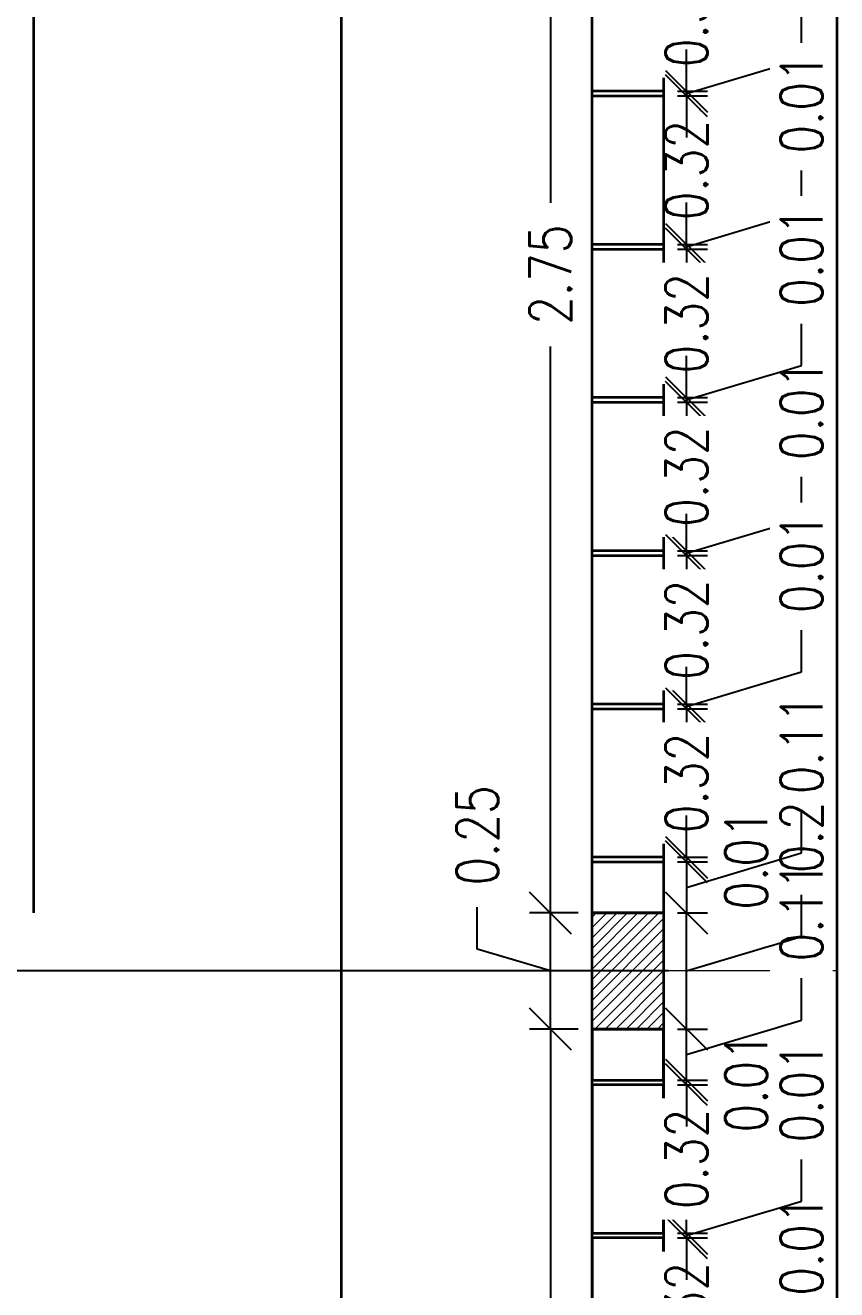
# Model space of a CAD drawing. Header units: metres. Extents: x 45 to 666, y -23 to 325.
# Drawn here: x 203.082 to 204.83, y 66.684 to 69.408 of the extents above; entities that cross this region are included whole.
import ezdxf

# ---------------------------------------------------------------- set-up
doc = ezdxf.new("R2010")
doc.units = ezdxf.units.M
doc.header["$LTSCALE"] = 5
doc.header["$MEASUREMENT"] = 0
doc.layers.get('0').update_dxf_attribs({"color": 30})
doc.layers.get('DEFPOINTS').update_dxf_attribs({"color": 210})
for name, color, linetype, lineweight in [('A-ANNO-DIMS', 3, 'Continuous', 18), ('A-ANNO-NOTE', 7, 'Continuous', 35), ('A-ANNO-SYMB', 3, 'Continuous', 18), ('A-WALL-FULL', 7, 'Continuous', 35), ('A-WALL-FULL-EXTR', 7, 'Continuous', 35), ('A-WALL-PATT', 8, 'Continuous', 18)]:
    doc.layers.add(name, color=color, linetype=linetype, lineweight=lineweight)
doc.styles.add('E-ROMANS', font='romans.shx', dxfattribs={"width": 0.8})
doc.dimstyles.new('E-0050_TICK_18', dxfattribs={"dimscale": 0.001, "dimtxt": 90, "dimasz": 90, "dimexe": 45, "dimexo": 30, "dimgap": 45, "dimtad": 0, "dimzin": 0, "dimdsep": 46, "dimtxsty": 'E-ROMANS', "dimblk": 'OBLIQUE', "dimcen": 45, "dimclrd": 256, "dimclre": 256, "dimclrt": 256, "dimadec": 0, "dimazin": 0, "dimtfac": 1, "dimtmove": 1, "dimatfit": 3, "dimldrblk": 'OPEN90', "dimfxl": 1, "dimtfill": 1, "dimtolj": 1, "dimtzin": 0, "dimarcsym": 0})

# ---------------------------------------------------------------- blocks, each defined once
blk = doc.blocks.new('_Oblique')
at = {"color": 0, "linetype": 'ByBlock', "lineweight": -2}
blk.add_line((-0.5, -0.5), (0.5, 0.5), dxfattribs=at)
blk = doc.blocks.new('*D307')
at = {"layer": 'A-ANNO-DIMS', "lineweight": -2, "transparency": 16777216}
for p, q in [((204.4675, 70.3709), (202.1125, 70.3709)), ((202.1575, 70.3709), (202.1575, 69.0256)), ((202.1575, 67.3709), (202.1575, 68.7161)), ((204.4675, 67.3709), (202.1125, 67.3709))]:
    blk.add_line(p, q, dxfattribs=at)
at = {"layer": 'DEFPOINTS', "color": 0, "transparency": 16777216}
for p in [(204.4975, 70.3709), (202.1575, 67.3709), (204.4975, 67.3709)]:
    blk.add_point(p, dxfattribs=at)
at = {"layer": 'A-ANNO-DIMS', "lineweight": -2, "transparency": 16777216, "xscale": 0.09, "yscale": 0.09, "zscale": 0.09}
for p, rotation in [((202.1575, 70.3709), 90), ((202.1575, 67.3709), 270)]:
    blk.add_blockref('_Oblique', p, dxfattribs=dict(at, rotation=rotation))
at = {"layer": 'A-ANNO-DIMS', "transparency": 16777216, "insert": (202.1575, 68.8709), "char_height": 0.09, "attachment_point": 5, "rotation": 90, "style": 'E-ROMANS', "bg_fill": 3, "box_fill_scale": 1.25, "bg_fill_color": 256, "bg_fill_true_color": 13158600, "bg_fill_transparency": 0}
blk.add_mtext('\\A1;3.00', dxfattribs=at)
blk = doc.blocks.new('_Open90')
at = {"color": 0, "linetype": 'ByBlock', "lineweight": -2}
for p, q in [((-0.5, 0.5), (0, 0)), ((0, 0), (-1, 0)), ((0, 0), (-0.5, -0.5))]:
    blk.add_line(p, q, dxfattribs=at)
blk = doc.blocks.new('*D308')
at = {"layer": 'A-ANNO-DIMS', "lineweight": -2, "transparency": 16777216}
for p, q in [((204.4675, 67.3709), (202.1125, 67.3709)), ((202.1575, 67.3709), (202.1575, 66.0256)), ((202.1575, 64.3709), (202.1575, 65.7161)), ((204.4675, 64.3709), (202.1125, 64.3709))]:
    blk.add_line(p, q, dxfattribs=at)
at = {"layer": 'DEFPOINTS', "color": 0, "transparency": 16777216}
for p in [(204.4975, 67.3709), (202.1575, 64.3709), (204.4975, 64.3709)]:
    blk.add_point(p, dxfattribs=at)
at = {"layer": 'A-ANNO-DIMS', "lineweight": -2, "transparency": 16777216, "xscale": 0.09, "yscale": 0.09, "zscale": 0.09}
for p, rotation in [((202.1575, 67.3709), 90), ((202.1575, 64.3709), 270)]:
    blk.add_blockref('_Oblique', p, dxfattribs=dict(at, rotation=rotation))
at = {"layer": 'A-ANNO-DIMS', "transparency": 16777216, "insert": (202.1575, 65.8709), "char_height": 0.09, "attachment_point": 5, "rotation": 90, "style": 'E-ROMANS', "bg_fill": 3, "box_fill_scale": 1.25, "bg_fill_color": 256, "bg_fill_true_color": 13158600, "bg_fill_transparency": 0}
blk.add_mtext('\\A1;3.00', dxfattribs=at)
blk = doc.blocks.new('*D315')
at = {"layer": 'A-ANNO-DIMS', "lineweight": -2, "transparency": 16777216}
for p, q in [((204.2729, 67.2459), (204.1681, 67.2459)), ((204.2131, 67.2459), (204.2131, 66.0256)), ((204.2131, 64.4959), (204.2131, 65.7161)), ((204.2729, 64.4959), (204.1681, 64.4959))]:
    blk.add_line(p, q, dxfattribs=at)
at = {"layer": 'DEFPOINTS', "color": 0, "transparency": 16777216}
for p in [(204.2131, 67.2459), (204.3029, 67.2459), (204.3029, 64.4959)]:
    blk.add_point(p, dxfattribs=at)
at = {"layer": 'A-ANNO-DIMS', "lineweight": -2, "transparency": 16777216, "xscale": 0.09, "yscale": 0.09, "zscale": 0.09}
for p, rotation in [((204.2131, 67.2459), 90), ((204.2131, 64.4959), 270)]:
    blk.add_blockref('_Oblique', p, dxfattribs=dict(at, rotation=rotation))
at = {"layer": 'A-ANNO-DIMS', "transparency": 16777216, "insert": (204.2131, 65.8709), "char_height": 0.09, "attachment_point": 5, "rotation": 90, "style": 'E-ROMANS', "bg_fill": 3, "box_fill_scale": 1.25, "bg_fill_color": 256, "bg_fill_true_color": 13158600, "bg_fill_transparency": 0}
blk.add_mtext('\\A1;2.75', dxfattribs=at)
blk = doc.blocks.new('*D316')
at = {"layer": 'A-ANNO-DIMS', "lineweight": -2, "transparency": 16777216}
for p, q in [((204.0556, 67.4181), (204.0556, 67.5081)), ((204.2729, 67.4959), (204.1681, 67.4959)), ((204.2131, 67.2459), (204.2131, 67.4959)), ((204.2131, 67.3709), (204.0556, 67.4181)), ((204.2729, 67.2459), (204.1681, 67.2459))]:
    blk.add_line(p, q, dxfattribs=at)
at = {"layer": 'DEFPOINTS', "color": 0, "transparency": 16777216}
for p in [(204.2131, 67.4959), (204.3029, 67.4959), (204.3029, 67.2459)]:
    blk.add_point(p, dxfattribs=at)
at = {"layer": 'A-ANNO-DIMS', "lineweight": -2, "transparency": 16777216, "xscale": 0.09, "yscale": 0.09, "zscale": 0.09}
for p, rotation in [((204.2131, 67.4959), 90), ((204.2131, 67.2459), 270)]:
    blk.add_blockref('_Oblique', p, dxfattribs=dict(at, rotation=rotation))
at = {"layer": 'A-ANNO-DIMS', "transparency": 16777216, "insert": (204.0556, 67.6628), "char_height": 0.09, "attachment_point": 5, "rotation": 90, "style": 'E-ROMANS', "bg_fill": 3, "box_fill_scale": 1.25, "bg_fill_color": 256, "bg_fill_true_color": 13158600, "bg_fill_transparency": 0}
blk.add_mtext('\\A1;0.25', dxfattribs=at)
blk = doc.blocks.new('*D317')
at = {"layer": 'A-ANNO-DIMS', "lineweight": -2, "transparency": 16777216}
for p, q in [((204.2729, 70.2459), (204.1681, 70.2459)), ((204.2131, 70.2459), (204.2131, 69.0256)), ((204.2131, 67.4959), (204.2131, 68.7161)), ((204.2729, 67.4959), (204.1681, 67.4959))]:
    blk.add_line(p, q, dxfattribs=at)
at = {"layer": 'DEFPOINTS', "color": 0, "transparency": 16777216}
for p in [(204.2131, 70.2459), (204.3029, 70.2459), (204.3029, 67.4959)]:
    blk.add_point(p, dxfattribs=at)
at = {"layer": 'A-ANNO-DIMS', "lineweight": -2, "transparency": 16777216, "xscale": 0.09, "yscale": 0.09, "zscale": 0.09}
for p, rotation in [((204.2131, 70.2459), 90), ((204.2131, 67.4959), 270)]:
    blk.add_blockref('_Oblique', p, dxfattribs=dict(at, rotation=rotation))
at = {"layer": 'A-ANNO-DIMS', "transparency": 16777216, "insert": (204.2131, 68.8709), "char_height": 0.09, "attachment_point": 5, "rotation": 90, "style": 'E-ROMANS', "bg_fill": 3, "box_fill_scale": 1.25, "bg_fill_color": 256, "bg_fill_true_color": 13158600, "bg_fill_transparency": 0}
blk.add_mtext('\\A1;2.75', dxfattribs=at)
blk = doc.blocks.new('*D320')
at = {"layer": 'A-ANNO-DIMS', "lineweight": -2, "transparency": 16777216}
for p, q in [((204.5062, 69.2559), (204.5062, 69.3459)), ((204.4869, 69.2559), (204.5512, 69.2559)), ((204.5062, 69.2559), (204.5062, 69.2506)), ((204.4869, 68.9359), (204.5512, 68.9359)), ((204.5062, 68.9359), (204.5062, 68.9411)), ((204.5062, 68.9359), (204.5062, 68.8459))]:
    blk.add_line(p, q, dxfattribs=at)
at = {"layer": 'DEFPOINTS', "color": 0, "transparency": 16777216}
for p in [(204.4569, 69.2559), (204.4569, 68.9359), (204.5062, 68.9359)]:
    blk.add_point(p, dxfattribs=at)
at = {"layer": 'A-ANNO-DIMS', "lineweight": -2, "transparency": 16777216, "xscale": 0.09, "yscale": 0.09, "zscale": 0.09}
for p, rotation in [((204.5062, 69.2559), 270), ((204.5062, 68.9359), 90)]:
    blk.add_blockref('_Oblique', p, dxfattribs=dict(at, rotation=rotation))
at = {"layer": 'A-ANNO-DIMS', "transparency": 16777216, "insert": (204.5062, 69.0959), "char_height": 0.09, "attachment_point": 5, "rotation": 90, "style": 'E-ROMANS', "bg_fill": 3, "box_fill_scale": 1.25, "bg_fill_color": 256, "bg_fill_true_color": 13158600, "bg_fill_transparency": 0}
blk.add_mtext('\\A1;0.32', dxfattribs=at)
blk = doc.blocks.new('*D696')
at = {"layer": 'A-ANNO-DIMS', "lineweight": -2, "transparency": 16777216}
for p, q in [((204.7537, 66.5451), (204.7537, 66.6351)), ((204.5062, 66.4759), (204.5062, 66.5659)), ((204.5062, 66.4709), (204.7537, 66.5451)), ((204.4869, 66.4759), (204.5512, 66.4759)), ((204.4869, 66.4659), (204.5512, 66.4659)), ((204.5062, 66.4659), (204.5062, 66.4759)), ((204.5062, 66.4659), (204.5062, 66.4759)), ((204.5062, 66.4659), (204.5062, 66.3759))]:
    blk.add_line(p, q, dxfattribs=at)
at = {"layer": 'DEFPOINTS', "color": 0, "transparency": 16777216}
for p in [(204.4569, 66.4759), (204.4569, 66.4659), (204.5062, 66.4759)]:
    blk.add_point(p, dxfattribs=at)
at = {"layer": 'A-ANNO-DIMS', "lineweight": -2, "transparency": 16777216, "xscale": 0.09, "yscale": 0.09, "zscale": 0.09}
for p, rotation in [((204.5062, 66.4759), 270), ((204.5062, 66.4659), 90)]:
    blk.add_blockref('_Oblique', p, dxfattribs=dict(at, rotation=rotation))
at = {"layer": 'A-ANNO-DIMS', "transparency": 16777216, "insert": (204.7537, 66.7795), "char_height": 0.09, "attachment_point": 5, "rotation": 90, "style": 'E-ROMANS', "bg_fill": 3, "box_fill_scale": 1.25, "bg_fill_color": 256, "bg_fill_true_color": 13158600, "bg_fill_transparency": 0}
blk.add_mtext('\\A1;0.01', dxfattribs=at)
blk = doc.blocks.new('*D697')
at = {"layer": 'A-ANNO-DIMS', "lineweight": -2, "transparency": 16777216}
for p, q in [((204.5062, 66.7959), (204.5062, 66.8859)), ((204.4869, 66.7959), (204.5512, 66.7959)), ((204.5062, 66.7959), (204.5062, 66.7906)), ((204.4869, 66.4759), (204.5512, 66.4759)), ((204.5062, 66.4759), (204.5062, 66.4811)), ((204.5062, 66.4759), (204.5062, 66.3859))]:
    blk.add_line(p, q, dxfattribs=at)
at = {"layer": 'DEFPOINTS', "color": 0, "transparency": 16777216}
for p in [(204.4569, 66.7959), (204.5062, 66.7959), (204.4569, 66.4759)]:
    blk.add_point(p, dxfattribs=at)
at = {"layer": 'A-ANNO-DIMS', "lineweight": -2, "transparency": 16777216, "xscale": 0.09, "yscale": 0.09, "zscale": 0.09}
for p, rotation in [((204.5062, 66.7959), 270), ((204.5062, 66.4759), 90)]:
    blk.add_blockref('_Oblique', p, dxfattribs=dict(at, rotation=rotation))
at = {"layer": 'A-ANNO-DIMS', "transparency": 16777216, "insert": (204.5062, 66.6359), "char_height": 0.09, "attachment_point": 5, "rotation": 90, "style": 'E-ROMANS', "bg_fill": 3, "box_fill_scale": 1.25, "bg_fill_color": 256, "bg_fill_true_color": 13158600, "bg_fill_transparency": 0}
blk.add_mtext('\\A1;0.32', dxfattribs=at)
blk = doc.blocks.new('*D698')
at = {"layer": 'A-ANNO-DIMS', "lineweight": -2, "transparency": 16777216}
for p, q in [((204.7537, 66.8751), (204.7537, 66.9651)), ((204.5062, 66.8059), (204.5062, 66.8959)), ((204.5062, 66.8009), (204.7537, 66.8751)), ((204.4869, 66.8059), (204.5512, 66.8059)), ((204.4869, 66.7959), (204.5512, 66.7959)), ((204.5062, 66.7959), (204.5062, 66.8059)), ((204.5062, 66.7959), (204.5062, 66.8059)), ((204.5062, 66.7959), (204.5062, 66.7059))]:
    blk.add_line(p, q, dxfattribs=at)
at = {"layer": 'DEFPOINTS', "color": 0, "transparency": 16777216}
for p in [(204.4569, 66.8059), (204.4569, 66.7959), (204.5062, 66.8059)]:
    blk.add_point(p, dxfattribs=at)
at = {"layer": 'A-ANNO-DIMS', "lineweight": -2, "transparency": 16777216, "xscale": 0.09, "yscale": 0.09, "zscale": 0.09}
for p, rotation in [((204.5062, 66.8059), 270), ((204.5062, 66.7959), 90)]:
    blk.add_blockref('_Oblique', p, dxfattribs=dict(at, rotation=rotation))
at = {"layer": 'A-ANNO-DIMS', "transparency": 16777216, "insert": (204.7537, 67.1095), "char_height": 0.09, "attachment_point": 5, "rotation": 90, "style": 'E-ROMANS', "bg_fill": 3, "box_fill_scale": 1.25, "bg_fill_color": 256, "bg_fill_true_color": 13158600, "bg_fill_transparency": 0}
blk.add_mtext('\\A1;0.01', dxfattribs=at)
blk = doc.blocks.new('*D699')
at = {"layer": 'A-ANNO-DIMS', "lineweight": -2, "transparency": 16777216}
for p, q in [((204.5062, 67.1259), (204.5062, 67.2159)), ((204.4869, 67.1259), (204.5512, 67.1259)), ((204.5062, 67.1259), (204.5062, 67.1206)), ((204.5062, 66.8059), (204.5062, 66.8111)), ((204.4869, 66.8059), (204.5512, 66.8059)), ((204.5062, 66.8059), (204.5062, 66.7159))]:
    blk.add_line(p, q, dxfattribs=at)
at = {"layer": 'DEFPOINTS', "color": 0, "transparency": 16777216}
for p in [(204.4569, 67.1259), (204.5062, 67.1259), (204.4569, 66.8059)]:
    blk.add_point(p, dxfattribs=at)
at = {"layer": 'A-ANNO-DIMS', "lineweight": -2, "transparency": 16777216, "xscale": 0.09, "yscale": 0.09, "zscale": 0.09}
for p, rotation in [((204.5062, 67.1259), 270), ((204.5062, 66.8059), 90)]:
    blk.add_blockref('_Oblique', p, dxfattribs=dict(at, rotation=rotation))
at = {"layer": 'A-ANNO-DIMS', "transparency": 16777216, "insert": (204.5062, 66.9659), "char_height": 0.09, "attachment_point": 5, "rotation": 90, "style": 'E-ROMANS', "bg_fill": 3, "box_fill_scale": 1.25, "bg_fill_color": 256, "bg_fill_true_color": 13158600, "bg_fill_transparency": 0}
blk.add_mtext('\\A1;0.32', dxfattribs=at)
blk = doc.blocks.new('*D700')
at = {"layer": 'A-ANNO-DIMS', "lineweight": -2, "transparency": 16777216}
for p, q in [((204.5062, 67.1359), (204.5062, 67.2259)), ((204.4869, 67.1359), (204.5512, 67.1359)), ((204.4869, 67.1259), (204.5512, 67.1259)), ((204.5062, 67.1259), (204.5062, 67.1359)), ((204.5062, 67.1259), (204.5062, 67.0359))]:
    blk.add_line(p, q, dxfattribs=at)
at = {"layer": 'DEFPOINTS', "color": 0, "transparency": 16777216}
for p in [(204.4569, 67.1359), (204.4569, 67.1259), (204.5062, 67.1359)]:
    blk.add_point(p, dxfattribs=at)
at = {"layer": 'A-ANNO-DIMS', "lineweight": -2, "transparency": 16777216, "xscale": 0.09, "yscale": 0.09, "zscale": 0.09}
for p, rotation in [((204.5062, 67.1359), 270), ((204.5062, 67.1259), 90)]:
    blk.add_blockref('_Oblique', p, dxfattribs=dict(at, rotation=rotation))
at = {"layer": 'A-ANNO-DIMS', "transparency": 16777216, "insert": (204.6347, 67.1309), "char_height": 0.09, "attachment_point": 5, "rotation": 90, "style": 'E-ROMANS', "bg_fill": 3, "box_fill_scale": 1.25, "bg_fill_color": 256, "bg_fill_true_color": 13158600, "bg_fill_transparency": 0}
blk.add_mtext('\\A1;0.01', dxfattribs=at)
blk = doc.blocks.new('*D701')
at = {"layer": 'A-ANNO-DIMS', "lineweight": -2, "transparency": 16777216}
for p, q in [((204.7537, 67.2651), (204.7537, 67.3551)), ((204.5062, 67.1909), (204.7537, 67.2651)), ((204.4869, 67.2459), (204.5512, 67.2459)), ((204.5062, 67.1359), (204.5062, 67.2459)), ((204.4869, 67.1359), (204.5512, 67.1359))]:
    blk.add_line(p, q, dxfattribs=at)
at = {"layer": 'DEFPOINTS', "color": 0, "transparency": 16777216}
for p in [(204.4569, 67.2459), (204.5062, 67.2459), (204.4569, 67.1359)]:
    blk.add_point(p, dxfattribs=at)
at = {"layer": 'A-ANNO-DIMS', "lineweight": -2, "transparency": 16777216, "xscale": 0.09, "yscale": 0.09, "zscale": 0.09}
for p, rotation in [((204.5062, 67.2459), 90), ((204.5062, 67.1359), 270)]:
    blk.add_blockref('_Oblique', p, dxfattribs=dict(at, rotation=rotation))
at = {"layer": 'A-ANNO-DIMS', "transparency": 16777216, "insert": (204.7537, 67.4995), "char_height": 0.09, "attachment_point": 5, "rotation": 90, "style": 'E-ROMANS', "bg_fill": 3, "box_fill_scale": 1.25, "bg_fill_color": 256, "bg_fill_true_color": 13158600, "bg_fill_transparency": 0}
blk.add_mtext('\\A1;0.11', dxfattribs=at)
blk = doc.blocks.new('*D702')
at = {"layer": 'A-ANNO-DIMS', "lineweight": -2, "transparency": 16777216}
for p, q in [((204.7537, 67.4451), (204.7537, 67.5351)), ((204.4869, 67.4959), (204.5512, 67.4959)), ((204.5062, 67.2459), (204.5062, 67.4959)), ((204.5062, 67.3709), (204.7537, 67.4451)), ((204.4869, 67.2459), (204.5512, 67.2459))]:
    blk.add_line(p, q, dxfattribs=at)
at = {"layer": 'DEFPOINTS', "color": 0, "transparency": 16777216}
for p in [(204.4569, 67.4959), (204.5062, 67.4959), (204.4569, 67.2459)]:
    blk.add_point(p, dxfattribs=at)
at = {"layer": 'A-ANNO-DIMS', "lineweight": -2, "transparency": 16777216, "xscale": 0.09, "yscale": 0.09, "zscale": 0.09}
for p, rotation in [((204.5062, 67.4959), 90), ((204.5062, 67.2459), 270)]:
    blk.add_blockref('_Oblique', p, dxfattribs=dict(at, rotation=rotation))
at = {"layer": 'A-ANNO-DIMS', "transparency": 16777216, "insert": (204.7537, 67.6898), "char_height": 0.09, "attachment_point": 5, "rotation": 90, "style": 'E-ROMANS', "bg_fill": 3, "box_fill_scale": 1.25, "bg_fill_color": 256, "bg_fill_true_color": 13158600, "bg_fill_transparency": 0}
blk.add_mtext('\\A1;0.25', dxfattribs=at)
blk = doc.blocks.new('*D706')
at = {"layer": 'A-ANNO-DIMS', "lineweight": -2, "transparency": 16777216}
for p, q in [((204.5062, 69.5859), (204.5062, 69.6759)), ((204.4869, 69.5859), (204.5512, 69.5859)), ((204.5062, 69.5859), (204.5062, 69.5806)), ((204.4869, 69.2659), (204.5512, 69.2659)), ((204.5062, 69.2659), (204.5062, 69.2711)), ((204.5062, 69.2659), (204.5062, 69.1759))]:
    blk.add_line(p, q, dxfattribs=at)
at = {"layer": 'DEFPOINTS', "color": 0, "transparency": 16777216}
for p in [(204.4569, 69.5859), (204.4569, 69.2659), (204.5062, 69.2659)]:
    blk.add_point(p, dxfattribs=at)
at = {"layer": 'A-ANNO-DIMS', "lineweight": -2, "transparency": 16777216, "xscale": 0.09, "yscale": 0.09, "zscale": 0.09}
for p, rotation in [((204.5062, 69.5859), 270), ((204.5062, 69.2659), 90)]:
    blk.add_blockref('_Oblique', p, dxfattribs=dict(at, rotation=rotation))
at = {"layer": 'A-ANNO-DIMS', "transparency": 16777216, "insert": (204.5062, 69.4259), "char_height": 0.09, "attachment_point": 5, "rotation": 90, "style": 'E-ROMANS', "bg_fill": 3, "box_fill_scale": 1.25, "bg_fill_color": 256, "bg_fill_true_color": 13158600, "bg_fill_transparency": 0}
blk.add_mtext('\\A1;0.32', dxfattribs=at)
blk = doc.blocks.new('*D319')
at = {"layer": 'A-ANNO-DIMS', "lineweight": -2, "transparency": 16777216}
for p, q in [((204.7537, 69.3351), (204.7537, 69.4251)), ((204.5062, 69.2659), (204.5062, 69.3559)), ((204.5062, 69.2609), (204.7537, 69.3351)), ((204.4869, 69.2659), (204.5512, 69.2659)), ((204.5062, 69.2659), (204.5062, 69.2559)), ((204.5062, 69.2659), (204.5062, 69.2559)), ((204.4869, 69.2559), (204.5512, 69.2559)), ((204.5062, 69.2559), (204.5062, 69.1659))]:
    blk.add_line(p, q, dxfattribs=at)
at = {"layer": 'DEFPOINTS', "color": 0, "transparency": 16777216}
for p in [(204.4569, 69.2659), (204.4569, 69.2559), (204.5062, 69.2559)]:
    blk.add_point(p, dxfattribs=at)
at = {"layer": 'A-ANNO-DIMS', "lineweight": -2, "transparency": 16777216, "xscale": 0.09, "yscale": 0.09, "zscale": 0.09}
for p, rotation in [((204.5062, 69.2659), 270), ((204.5062, 69.2559), 90)]:
    blk.add_blockref('_Oblique', p, dxfattribs=dict(at, rotation=rotation))
at = {"layer": 'A-ANNO-DIMS', "transparency": 16777216, "insert": (204.7537, 69.5695), "char_height": 0.09, "attachment_point": 5, "rotation": 90, "style": 'E-ROMANS', "bg_fill": 3, "box_fill_scale": 1.25, "bg_fill_color": 256, "bg_fill_true_color": 13158600, "bg_fill_transparency": 0}
blk.add_mtext('\\A1;0.01', dxfattribs=at)
blk = doc.blocks.new('*D709')
at = {"layer": 'A-ANNO-DIMS', "lineweight": -2, "transparency": 16777216}
for p, q in [((204.7537, 68.3451), (204.7537, 68.4351)), ((204.5062, 68.2759), (204.5062, 68.3659)), ((204.5062, 68.2709), (204.7537, 68.3451)), ((204.4869, 68.2759), (204.5512, 68.2759)), ((204.4869, 68.2659), (204.5512, 68.2659)), ((204.5062, 68.2759), (204.5062, 68.2659)), ((204.5062, 68.2759), (204.5062, 68.2659)), ((204.5062, 68.2659), (204.5062, 68.1759))]:
    blk.add_line(p, q, dxfattribs=at)
at = {"layer": 'DEFPOINTS', "color": 0, "transparency": 16777216}
for p in [(204.4569, 68.2759), (204.4569, 68.2659), (204.5062, 68.2659)]:
    blk.add_point(p, dxfattribs=at)
at = {"layer": 'A-ANNO-DIMS', "lineweight": -2, "transparency": 16777216, "xscale": 0.09, "yscale": 0.09, "zscale": 0.09}
for p, rotation in [((204.5062, 68.2759), 270), ((204.5062, 68.2659), 90)]:
    blk.add_blockref('_Oblique', p, dxfattribs=dict(at, rotation=rotation))
at = {"layer": 'A-ANNO-DIMS', "transparency": 16777216, "insert": (204.7537, 68.5795), "char_height": 0.09, "attachment_point": 5, "rotation": 90, "style": 'E-ROMANS', "bg_fill": 3, "box_fill_scale": 1.25, "bg_fill_color": 256, "bg_fill_true_color": 13158600, "bg_fill_transparency": 0}
blk.add_mtext('\\A1;0.01', dxfattribs=at)
blk = doc.blocks.new('*D321')
at = {"layer": 'A-ANNO-DIMS', "lineweight": -2, "transparency": 16777216}
for p, q in [((204.7537, 69.0051), (204.7537, 69.0951)), ((204.5062, 68.9359), (204.5062, 69.0259)), ((204.5062, 68.9309), (204.7537, 69.0051)), ((204.4869, 68.9359), (204.5512, 68.9359)), ((204.5062, 68.9359), (204.5062, 68.9259)), ((204.5062, 68.9359), (204.5062, 68.9259)), ((204.4869, 68.9259), (204.5512, 68.9259)), ((204.5062, 68.9259), (204.5062, 68.8359))]:
    blk.add_line(p, q, dxfattribs=at)
at = {"layer": 'DEFPOINTS', "color": 0, "transparency": 16777216}
for p in [(204.4569, 68.9359), (204.4569, 68.9259), (204.5062, 68.9259)]:
    blk.add_point(p, dxfattribs=at)
at = {"layer": 'A-ANNO-DIMS', "lineweight": -2, "transparency": 16777216, "xscale": 0.09, "yscale": 0.09, "zscale": 0.09}
for p, rotation in [((204.5062, 68.9359), 270), ((204.5062, 68.9259), 90)]:
    blk.add_blockref('_Oblique', p, dxfattribs=dict(at, rotation=rotation))
at = {"layer": 'A-ANNO-DIMS', "transparency": 16777216, "insert": (204.7537, 69.2395), "char_height": 0.09, "attachment_point": 5, "rotation": 90, "style": 'E-ROMANS', "bg_fill": 3, "box_fill_scale": 1.25, "bg_fill_color": 256, "bg_fill_true_color": 13158600, "bg_fill_transparency": 0}
blk.add_mtext('\\A1;0.01', dxfattribs=at)
blk = doc.blocks.new('*D322')
at = {"layer": 'A-ANNO-DIMS', "lineweight": -2, "transparency": 16777216}
for p, q in [((204.5062, 68.9259), (204.5062, 69.0159)), ((204.4869, 68.9259), (204.5512, 68.9259)), ((204.5062, 68.9259), (204.5062, 68.9206)), ((204.5062, 68.6059), (204.5062, 68.6111)), ((204.4869, 68.6059), (204.5512, 68.6059)), ((204.5062, 68.6059), (204.5062, 68.5159))]:
    blk.add_line(p, q, dxfattribs=at)
at = {"layer": 'DEFPOINTS', "color": 0, "transparency": 16777216}
for p in [(204.4569, 68.9259), (204.4569, 68.6059), (204.5062, 68.6059)]:
    blk.add_point(p, dxfattribs=at)
at = {"layer": 'A-ANNO-DIMS', "lineweight": -2, "transparency": 16777216, "xscale": 0.09, "yscale": 0.09, "zscale": 0.09}
for p, rotation in [((204.5062, 68.9259), 270), ((204.5062, 68.6059), 90)]:
    blk.add_blockref('_Oblique', p, dxfattribs=dict(at, rotation=rotation))
at = {"layer": 'A-ANNO-DIMS', "transparency": 16777216, "insert": (204.5062, 68.7659), "char_height": 0.09, "attachment_point": 5, "rotation": 90, "style": 'E-ROMANS', "bg_fill": 3, "box_fill_scale": 1.25, "bg_fill_color": 256, "bg_fill_true_color": 13158600, "bg_fill_transparency": 0}
blk.add_mtext('\\A1;0.32', dxfattribs=at)
blk = doc.blocks.new('*D707')
at = {"layer": 'A-ANNO-DIMS', "lineweight": -2, "transparency": 16777216}
for p, q in [((204.7537, 68.6751), (204.7537, 68.7651)), ((204.5062, 68.6059), (204.5062, 68.6959)), ((204.5062, 68.6009), (204.7537, 68.6751)), ((204.4869, 68.6059), (204.5512, 68.6059)), ((204.4869, 68.5959), (204.5512, 68.5959)), ((204.5062, 68.6059), (204.5062, 68.5959)), ((204.5062, 68.6059), (204.5062, 68.5959)), ((204.5062, 68.5959), (204.5062, 68.5059))]:
    blk.add_line(p, q, dxfattribs=at)
at = {"layer": 'DEFPOINTS', "color": 0, "transparency": 16777216}
for p in [(204.4569, 68.6059), (204.4569, 68.5959), (204.5062, 68.5959)]:
    blk.add_point(p, dxfattribs=at)
at = {"layer": 'A-ANNO-DIMS', "lineweight": -2, "transparency": 16777216, "xscale": 0.09, "yscale": 0.09, "zscale": 0.09}
for p, rotation in [((204.5062, 68.6059), 270), ((204.5062, 68.5959), 90)]:
    blk.add_blockref('_Oblique', p, dxfattribs=dict(at, rotation=rotation))
at = {"layer": 'A-ANNO-DIMS', "transparency": 16777216, "insert": (204.7537, 68.9095), "char_height": 0.09, "attachment_point": 5, "rotation": 90, "style": 'E-ROMANS', "bg_fill": 3, "box_fill_scale": 1.25, "bg_fill_color": 256, "bg_fill_true_color": 13158600, "bg_fill_transparency": 0}
blk.add_mtext('\\A1;0.01', dxfattribs=at)
blk = doc.blocks.new('*D708')
at = {"layer": 'A-ANNO-DIMS', "lineweight": -2, "transparency": 16777216}
for p, q in [((204.5062, 68.5959), (204.5062, 68.6859)), ((204.4869, 68.5959), (204.5512, 68.5959)), ((204.5062, 68.5959), (204.5062, 68.5906)), ((204.5062, 68.2759), (204.5062, 68.2811)), ((204.4869, 68.2759), (204.5512, 68.2759)), ((204.5062, 68.2759), (204.5062, 68.1859))]:
    blk.add_line(p, q, dxfattribs=at)
at = {"layer": 'DEFPOINTS', "color": 0, "transparency": 16777216}
for p in [(204.4569, 68.5959), (204.4569, 68.2759), (204.5062, 68.2759)]:
    blk.add_point(p, dxfattribs=at)
at = {"layer": 'A-ANNO-DIMS', "lineweight": -2, "transparency": 16777216, "xscale": 0.09, "yscale": 0.09, "zscale": 0.09}
for p, rotation in [((204.5062, 68.5959), 270), ((204.5062, 68.2759), 90)]:
    blk.add_blockref('_Oblique', p, dxfattribs=dict(at, rotation=rotation))
at = {"layer": 'A-ANNO-DIMS', "transparency": 16777216, "insert": (204.5062, 68.4359), "char_height": 0.09, "attachment_point": 5, "rotation": 90, "style": 'E-ROMANS', "bg_fill": 3, "box_fill_scale": 1.25, "bg_fill_color": 256, "bg_fill_true_color": 13158600, "bg_fill_transparency": 0}
blk.add_mtext('\\A1;0.32', dxfattribs=at)
blk = doc.blocks.new('*D711')
at = {"layer": 'A-ANNO-DIMS', "lineweight": -2, "transparency": 16777216}
for p, q in [((204.7537, 68.0151), (204.7537, 68.1051)), ((204.5062, 67.9459), (204.5062, 68.0359)), ((204.5062, 67.9409), (204.7537, 68.0151)), ((204.4869, 67.9459), (204.5512, 67.9459)), ((204.4869, 67.9359), (204.5512, 67.9359)), ((204.5062, 67.9459), (204.5062, 67.9359)), ((204.5062, 67.9459), (204.5062, 67.9359)), ((204.5062, 67.9359), (204.5062, 67.8459))]:
    blk.add_line(p, q, dxfattribs=at)
at = {"layer": 'DEFPOINTS', "color": 0, "transparency": 16777216}
for p in [(204.4569, 67.9459), (204.4569, 67.9359), (204.5062, 67.9359)]:
    blk.add_point(p, dxfattribs=at)
at = {"layer": 'A-ANNO-DIMS', "lineweight": -2, "transparency": 16777216, "xscale": 0.09, "yscale": 0.09, "zscale": 0.09}
for p, rotation in [((204.5062, 67.9459), 270), ((204.5062, 67.9359), 90)]:
    blk.add_blockref('_Oblique', p, dxfattribs=dict(at, rotation=rotation))
at = {"layer": 'A-ANNO-DIMS', "transparency": 16777216, "insert": (204.7537, 68.2495), "char_height": 0.09, "attachment_point": 5, "rotation": 90, "style": 'E-ROMANS', "bg_fill": 3, "box_fill_scale": 1.25, "bg_fill_color": 256, "bg_fill_true_color": 13158600, "bg_fill_transparency": 0}
blk.add_mtext('\\A1;0.01', dxfattribs=at)
blk = doc.blocks.new('*D710')
at = {"layer": 'A-ANNO-DIMS', "lineweight": -2, "transparency": 16777216}
for p, q in [((204.5062, 68.2659), (204.5062, 68.3559)), ((204.4869, 68.2659), (204.5512, 68.2659)), ((204.5062, 68.2659), (204.5062, 68.2606)), ((204.4869, 67.9459), (204.5512, 67.9459)), ((204.5062, 67.9459), (204.5062, 67.9511)), ((204.5062, 67.9459), (204.5062, 67.8559))]:
    blk.add_line(p, q, dxfattribs=at)
at = {"layer": 'DEFPOINTS', "color": 0, "transparency": 16777216}
for p in [(204.4569, 68.2659), (204.4569, 67.9459), (204.5062, 67.9459)]:
    blk.add_point(p, dxfattribs=at)
at = {"layer": 'A-ANNO-DIMS', "lineweight": -2, "transparency": 16777216, "xscale": 0.09, "yscale": 0.09, "zscale": 0.09}
for p, rotation in [((204.5062, 68.2659), 270), ((204.5062, 67.9459), 90)]:
    blk.add_blockref('_Oblique', p, dxfattribs=dict(at, rotation=rotation))
at = {"layer": 'A-ANNO-DIMS', "transparency": 16777216, "insert": (204.5062, 68.1059), "char_height": 0.09, "attachment_point": 5, "rotation": 90, "style": 'E-ROMANS', "bg_fill": 3, "box_fill_scale": 1.25, "bg_fill_color": 256, "bg_fill_true_color": 13158600, "bg_fill_transparency": 0}
blk.add_mtext('\\A1;0.32', dxfattribs=at)
blk = doc.blocks.new('*D712')
at = {"layer": 'A-ANNO-DIMS', "lineweight": -2, "transparency": 16777216}
for p, q in [((204.5062, 67.9359), (204.5062, 68.0259)), ((204.4869, 67.9359), (204.5512, 67.9359)), ((204.5062, 67.9359), (204.5062, 67.9306)), ((204.4869, 67.6159), (204.5512, 67.6159)), ((204.5062, 67.6159), (204.5062, 67.6211)), ((204.5062, 67.6159), (204.5062, 67.5259))]:
    blk.add_line(p, q, dxfattribs=at)
at = {"layer": 'DEFPOINTS', "color": 0, "transparency": 16777216}
for p in [(204.4569, 67.9359), (204.4569, 67.6159), (204.5062, 67.6159)]:
    blk.add_point(p, dxfattribs=at)
at = {"layer": 'A-ANNO-DIMS', "lineweight": -2, "transparency": 16777216, "xscale": 0.09, "yscale": 0.09, "zscale": 0.09}
for p, rotation in [((204.5062, 67.9359), 270), ((204.5062, 67.6159), 90)]:
    blk.add_blockref('_Oblique', p, dxfattribs=dict(at, rotation=rotation))
at = {"layer": 'A-ANNO-DIMS', "transparency": 16777216, "insert": (204.5062, 67.7759), "char_height": 0.09, "attachment_point": 5, "rotation": 90, "style": 'E-ROMANS', "bg_fill": 3, "box_fill_scale": 1.25, "bg_fill_color": 256, "bg_fill_true_color": 13158600, "bg_fill_transparency": 0}
blk.add_mtext('\\A1;0.32', dxfattribs=at)
blk = doc.blocks.new('*D713')
at = {"layer": 'A-ANNO-DIMS', "lineweight": -2, "transparency": 16777216}
for p, q in [((204.5062, 67.6159), (204.5062, 67.7059)), ((204.4869, 67.6159), (204.5512, 67.6159)), ((204.4869, 67.6059), (204.5512, 67.6059)), ((204.5062, 67.6159), (204.5062, 67.6059)), ((204.5062, 67.6059), (204.5062, 67.5159))]:
    blk.add_line(p, q, dxfattribs=at)
at = {"layer": 'DEFPOINTS', "color": 0, "transparency": 16777216}
for p in [(204.4569, 67.6159), (204.4569, 67.6059), (204.5062, 67.6059)]:
    blk.add_point(p, dxfattribs=at)
at = {"layer": 'A-ANNO-DIMS', "lineweight": -2, "transparency": 16777216, "xscale": 0.09, "yscale": 0.09, "zscale": 0.09}
for p, rotation in [((204.5062, 67.6159), 270), ((204.5062, 67.6059), 90)]:
    blk.add_blockref('_Oblique', p, dxfattribs=dict(at, rotation=rotation))
at = {"layer": 'A-ANNO-DIMS', "transparency": 16777216, "insert": (204.6347, 67.6109), "char_height": 0.09, "attachment_point": 5, "rotation": 90, "style": 'E-ROMANS', "bg_fill": 3, "box_fill_scale": 1.25, "bg_fill_color": 256, "bg_fill_true_color": 13158600, "bg_fill_transparency": 0}
blk.add_mtext('\\A1;0.01', dxfattribs=at)
blk = doc.blocks.new('*D714')
at = {"layer": 'A-ANNO-DIMS', "lineweight": -2, "transparency": 16777216}
for p, q in [((204.7537, 67.6251), (204.7537, 67.7151)), ((204.4869, 67.6059), (204.5512, 67.6059)), ((204.5062, 67.5509), (204.7537, 67.6251)), ((204.5062, 67.6059), (204.5062, 67.4959)), ((204.4869, 67.4959), (204.5512, 67.4959))]:
    blk.add_line(p, q, dxfattribs=at)
at = {"layer": 'DEFPOINTS', "color": 0, "transparency": 16777216}
for p in [(204.4569, 67.6059), (204.4569, 67.4959), (204.5062, 67.4959)]:
    blk.add_point(p, dxfattribs=at)
at = {"layer": 'A-ANNO-DIMS', "lineweight": -2, "transparency": 16777216, "xscale": 0.09, "yscale": 0.09, "zscale": 0.09}
for p, rotation in [((204.5062, 67.6059), 90), ((204.5062, 67.4959), 270)]:
    blk.add_blockref('_Oblique', p, dxfattribs=dict(at, rotation=rotation))
at = {"layer": 'A-ANNO-DIMS', "transparency": 16777216, "insert": (204.7537, 67.8595), "char_height": 0.09, "attachment_point": 5, "rotation": 90, "style": 'E-ROMANS', "bg_fill": 3, "box_fill_scale": 1.25, "bg_fill_color": 256, "bg_fill_true_color": 13158600, "bg_fill_transparency": 0}
blk.add_mtext('\\A1;0.11', dxfattribs=at)

msp = doc.modelspace()

# ---------------------------------------------------------------- dimensions: what is measured, and where the dimension line sits
at = {"layer": 'A-ANNO-DIMS'}
dim = msp.add_linear_dim(base=(202.1575, 67.3709), p1=(204.4975, 70.3709), p2=(204.4975, 67.3709), angle=90, dimstyle='E-0050_TICK_18', dxfattribs=at)
dim.commit()
dim.dimension.update_dxf_attribs({"geometry": '*D307', "text_midpoint": (202.1575, 68.8709)})

# ---------------------------------------------------------------- next in the draw order: linework, layer by layer
at = {"layer": 'A-ANNO-NOTE'}
msp.add_line((203.1001, 70.2459), (203.1001, 67.4959), dxfattribs=at)
at = {"layer": 'A-WALL-FULL'}
msp.add_lwpolyline([(204.3029, 67.4959), (204.4569, 67.4959)], dxfattribs=at)
msp.add_lwpolyline([(204.3029, 67.4959), (204.4569, 67.4959)], dxfattribs=at)

# ---------------------------------------------------------------- next in the draw order: dimensions: what is measured, and where the dimension line sits
at = {"layer": 'A-ANNO-DIMS'}
dim = msp.add_linear_dim(base=(202.1575, 64.3709), p1=(204.4975, 67.3709), p2=(204.4975, 64.3709), angle=90, dimstyle='E-0050_TICK_18', dxfattribs=at)
dim.commit()
dim.dimension.update_dxf_attribs({"geometry": '*D308', "text_midpoint": (202.1575, 65.8709)})

# ---------------------------------------------------------------- next in the draw order: hatches: boundary and pattern name
at = {"layer": 'A-WALL-PATT'}
h = msp.add_hatch(dxfattribs=at)
h.set_pattern_fill('LINE', color=256, scale=0.005, angle=45, style=0)
h.set_pattern_definition([(45, (1.775285, 0), (-0.0112253202, 0.0112253202), [])])
h.paths.add_polyline_path([(204.4569, 67.4959), (204.3029, 67.4959), (204.3029, 67.2459), (204.4569, 67.2459)])

# ---------------------------------------------------------------- next in the draw order: linework, layer by layer
at = {"layer": 'A-ANNO-SYMB', "ltscale": 2}
msp.add_lwpolyline([(204.8296, 67.3709), (203.7632, 67.3709)], dxfattribs=at)
msp.add_lwpolyline([(204.8296, 67.3709), (203.7632, 67.3709)], dxfattribs=at)
at = {"layer": 'A-WALL-FULL'}
msp.add_lwpolyline([(204.3029, 67.2459), (204.4569, 67.2459)], dxfattribs=at)
msp.add_lwpolyline([(204.3029, 67.2459), (204.4569, 67.2459)], dxfattribs=at)
at = {"layer": 'A-WALL-FULL-EXTR'}
msp.add_lwpolyline([(204.3029, 70.4459), (204.4569, 70.4459), (204.4569, 64.2959), (204.4569, 64.2959), (204.3029, 64.2959)], close=True, dxfattribs=at)

# ---------------------------------------------------------------- next in the draw order: dimensions: what is measured, and where the dimension line sits
at = {"layer": 'A-ANNO-DIMS'}
dim = msp.add_linear_dim(base=(204.2131, 67.2459), p1=(204.3029, 64.4959), p2=(204.3029, 67.2459), angle=90, dimstyle='E-0050_TICK_18', dxfattribs=at)
dim.commit()
dim.dimension.update_dxf_attribs({"geometry": '*D315', "text_midpoint": (204.2131, 65.8709)})

# ---------------------------------------------------------------- next in the draw order: linework, layer by layer
at = {"layer": 'A-WALL-FULL'}
for points in [[(204.4569, 66.8059), (204.4569, 67.1259), (204.3029, 67.1259), (204.3029, 66.8059)], [(204.4569, 66.4759), (204.4569, 66.7959), (204.3029, 66.7959), (204.3029, 66.4759)]]:
    msp.add_lwpolyline(points, close=True, dxfattribs=at)

# ---------------------------------------------------------------- next in the draw order: dimensions: what is measured, and where the dimension line sits
at = {"layer": 'A-ANNO-DIMS'}
dim = msp.add_linear_dim(base=(204.2131, 67.4959), p1=(204.3029, 67.2459), p2=(204.3029, 67.4959), angle=90, dimstyle='E-0050_TICK_18', dxfattribs=at)
dim.commit()
dim.dimension.update_dxf_attribs({"geometry": '*D316', "text_midpoint": (204.0556, 67.5531)})

# ---------------------------------------------------------------- next in the draw order: linework, layer by layer
at = {"layer": 'A-WALL-FULL'}
msp.add_lwpolyline([(204.4569, 67.1359), (204.4569, 67.2459), (204.3029, 67.2459), (204.3029, 67.1359)], close=True, dxfattribs=at)

# ---------------------------------------------------------------- next in the draw order: dimensions: what is measured, and where the dimension line sits
at = {"layer": 'A-ANNO-DIMS'}
dim = msp.add_linear_dim(base=(204.2131, 70.2459), p1=(204.3029, 67.4959), p2=(204.3029, 70.2459), angle=90, dimstyle='E-0050_TICK_18', dxfattribs=at)
dim.commit()
dim.dimension.update_dxf_attribs({"geometry": '*D317', "text_midpoint": (204.2131, 68.8709)})

# ---------------------------------------------------------------- next in the draw order: linework, layer by layer
at = {"layer": 'A-ANNO-NOTE'}
msp.add_lwpolyline([(203.7632, 70.5994), (204.8296, 70.5994), (204.8296, 63.9232), (203.7632, 63.9232)], close=True, dxfattribs=at)
at = {"layer": 'A-WALL-FULL'}
for points in [[(204.4569, 68.5959), (204.4569, 68.2759), (204.3029, 68.2759), (204.3029, 68.5959)], [(204.4569, 68.2659), (204.4569, 67.9459), (204.3029, 67.9459), (204.3029, 68.2659)]]:
    msp.add_lwpolyline(points, close=True, dxfattribs=at)

# ---------------------------------------------------------------- next in the draw order: dimensions: what is measured, and where the dimension line sits
at = {"layer": 'A-ANNO-DIMS'}
for base, p1, p2, angle, picture, middle in [((204.5062, 68.9359), (204.4569, 69.2559), (204.4569, 68.9359), 270, '*D320', (204.5062, 69.0959)), ((204.5062, 66.4759), (204.4569, 66.4659), (204.4569, 66.4759), 90, '*D696', (204.7537, 66.6801))]:
    dim = msp.add_linear_dim(base=base, p1=p1, p2=p2, angle=angle, dimstyle='E-0050_TICK_18', dxfattribs=at)
    dim.commit()
    dim.dimension.update_dxf_attribs({"geometry": picture, "text_midpoint": middle})

# ---------------------------------------------------------------- next in the draw order: linework, layer by layer
at = {"layer": 'A-WALL-FULL'}
for points in [[(204.4569, 69.5859), (204.4569, 69.2659), (204.3029, 69.2659), (204.3029, 69.5859)], [(204.4569, 69.2559), (204.4569, 68.9359), (204.3029, 68.9359), (204.3029, 69.2559)], [(204.4569, 68.9259), (204.4569, 68.6059), (204.3029, 68.6059), (204.3029, 68.9259)]]:
    msp.add_lwpolyline(points, close=True, dxfattribs=at)

# ---------------------------------------------------------------- next in the draw order: dimensions: what is measured, and where the dimension line sits
at = {"layer": 'A-ANNO-DIMS'}
dim = msp.add_linear_dim(base=(204.5062, 66.7959), p1=(204.4569, 66.4759), p2=(204.4569, 66.7959), angle=90, dimstyle='E-0050_TICK_18', dxfattribs=at)
dim.commit()
dim.dimension.update_dxf_attribs({"geometry": '*D697', "text_midpoint": (204.5062, 66.6359)})

# ---------------------------------------------------------------- next in the draw order: dimensions: what is measured, and where the dimension line sits
for base, p1, p2, angle, picture, middle in [((204.5062, 69.2659), (204.4569, 69.5859), (204.4569, 69.2659), 270, '*D706', (204.5062, 69.4259)), ((204.5062, 68.2659), (204.4569, 68.2759), (204.4569, 68.2659), 270, '*D709', (204.7537, 68.4801)), ((204.5062, 66.8059), (204.4569, 66.7959), (204.4569, 66.8059), 90, '*D698', (204.7537, 67.0101))]:
    dim = msp.add_linear_dim(base=base, p1=p1, p2=p2, angle=angle, dimstyle='E-0050_TICK_18', dxfattribs=at)
    dim.commit()
    dim.dimension.update_dxf_attribs({"geometry": picture, "text_midpoint": middle})

# ---------------------------------------------------------------- next in the draw order: dimensions: what is measured, and where the dimension line sits
for base, p1, p2, angle, picture, middle in [((204.5062, 69.2559), (204.4569, 69.2659), (204.4569, 69.2559), 270, '*D319', (204.7537, 69.4701)), ((204.5062, 67.1259), (204.4569, 66.8059), (204.4569, 67.1259), 90, '*D699', (204.5062, 66.9659))]:
    dim = msp.add_linear_dim(base=base, p1=p1, p2=p2, angle=angle, dimstyle='E-0050_TICK_18', dxfattribs=at)
    dim.commit()
    dim.dimension.update_dxf_attribs({"geometry": picture, "text_midpoint": middle})

# ---------------------------------------------------------------- next in the draw order: dimensions: what is measured, and where the dimension line sits
dim = msp.add_linear_dim(base=(204.5062, 68.9259), p1=(204.4569, 68.9359), p2=(204.4569, 68.9259), angle=270, dimstyle='E-0050_TICK_18', dxfattribs=at)
dim.commit()
dim.dimension.update_dxf_attribs({"geometry": '*D321', "text_midpoint": (204.7537, 69.1401)})
dim = msp.add_linear_dim(base=(204.5062, 67.1359), p1=(204.4569, 67.1259), p2=(204.4569, 67.1359), angle=90, dimstyle='E-0050_TICK_18', dxfattribs=at)
dim.commit()
dim.dimension.update_dxf_attribs({"geometry": '*D700', "text_midpoint": (204.6347, 67.1309), "dimtype": 160})

# ---------------------------------------------------------------- next in the draw order: dimensions: what is measured, and where the dimension line sits
for base, p1, p2, angle, picture, middle in [((204.5062, 68.6059), (204.4569, 68.9259), (204.4569, 68.6059), 270, '*D322', (204.5062, 68.7659)), ((204.5062, 67.2459), (204.4569, 67.1359), (204.4569, 67.2459), 90, '*D701', (204.7537, 67.4001))]:
    dim = msp.add_linear_dim(base=base, p1=p1, p2=p2, angle=angle, dimstyle='E-0050_TICK_18', dxfattribs=at)
    dim.commit()
    dim.dimension.update_dxf_attribs({"geometry": picture, "text_midpoint": middle})

# ---------------------------------------------------------------- next in the draw order: dimensions: what is measured, and where the dimension line sits
for base, p1, p2, angle, picture, middle in [((204.5062, 68.5959), (204.4569, 68.6059), (204.4569, 68.5959), 270, '*D707', (204.7537, 68.8101)), ((204.5062, 67.4959), (204.4569, 67.2459), (204.4569, 67.4959), 90, '*D702', (204.7537, 67.5801))]:
    dim = msp.add_linear_dim(base=base, p1=p1, p2=p2, angle=angle, dimstyle='E-0050_TICK_18', dxfattribs=at)
    dim.commit()
    dim.dimension.update_dxf_attribs({"geometry": picture, "text_midpoint": middle})

# ---------------------------------------------------------------- next in the draw order: linework, layer by layer
at = {"layer": 'A-WALL-FULL'}
for points in [[(204.4569, 67.9359), (204.4569, 67.6159), (204.3029, 67.6159), (204.3029, 67.9359)], [(204.4569, 67.6059), (204.4569, 67.4959), (204.3029, 67.4959), (204.3029, 67.6059)]]:
    msp.add_lwpolyline(points, close=True, dxfattribs=at)

# ---------------------------------------------------------------- next in the draw order: dimensions: what is measured, and where the dimension line sits
at = {"layer": 'A-ANNO-DIMS'}
dim = msp.add_linear_dim(base=(204.5062, 68.2759), p1=(204.4569, 68.5959), p2=(204.4569, 68.2759), angle=270, dimstyle='E-0050_TICK_18', dxfattribs=at)
dim.commit()
dim.dimension.update_dxf_attribs({"geometry": '*D708', "text_midpoint": (204.5062, 68.4359)})

# ---------------------------------------------------------------- next in the draw order: dimensions: what is measured, and where the dimension line sits
dim = msp.add_linear_dim(base=(204.5062, 67.9359), p1=(204.4569, 67.9459), p2=(204.4569, 67.9359), angle=270, dimstyle='E-0050_TICK_18', dxfattribs=at)
dim.commit()
dim.dimension.update_dxf_attribs({"geometry": '*D711', "text_midpoint": (204.7537, 68.1501)})

# ---------------------------------------------------------------- next in the draw order: dimensions: what is measured, and where the dimension line sits
dim = msp.add_linear_dim(base=(204.5062, 67.9459), p1=(204.4569, 68.2659), p2=(204.4569, 67.9459), angle=270, dimstyle='E-0050_TICK_18', dxfattribs=at)
dim.commit()
dim.dimension.update_dxf_attribs({"geometry": '*D710', "text_midpoint": (204.5062, 68.1059)})

# ---------------------------------------------------------------- next in the draw order: dimensions: what is measured, and where the dimension line sits
dim = msp.add_linear_dim(base=(204.5062, 67.6159), p1=(204.4569, 67.9359), p2=(204.4569, 67.6159), angle=270, dimstyle='E-0050_TICK_18', dxfattribs=at)
dim.commit()
dim.dimension.update_dxf_attribs({"geometry": '*D712', "text_midpoint": (204.5062, 67.7759)})

# ---------------------------------------------------------------- next in the draw order: dimensions: what is measured, and where the dimension line sits
dim = msp.add_linear_dim(base=(204.5062, 67.6059), p1=(204.4569, 67.6159), p2=(204.4569, 67.6059), angle=270, dimstyle='E-0050_TICK_18', dxfattribs=at)
dim.commit()
dim.dimension.update_dxf_attribs({"geometry": '*D713', "text_midpoint": (204.6347, 67.6109), "dimtype": 160})

# ---------------------------------------------------------------- next in the draw order: dimensions: what is measured, and where the dimension line sits
dim = msp.add_linear_dim(base=(204.5062, 67.4959), p1=(204.4569, 67.6059), p2=(204.4569, 67.4959), angle=270, dimstyle='E-0050_TICK_18', dxfattribs=at)
dim.commit()
dim.dimension.update_dxf_attribs({"geometry": '*D714', "text_midpoint": (204.7537, 67.7601)})

doc.saveas('drawing.dxf')
